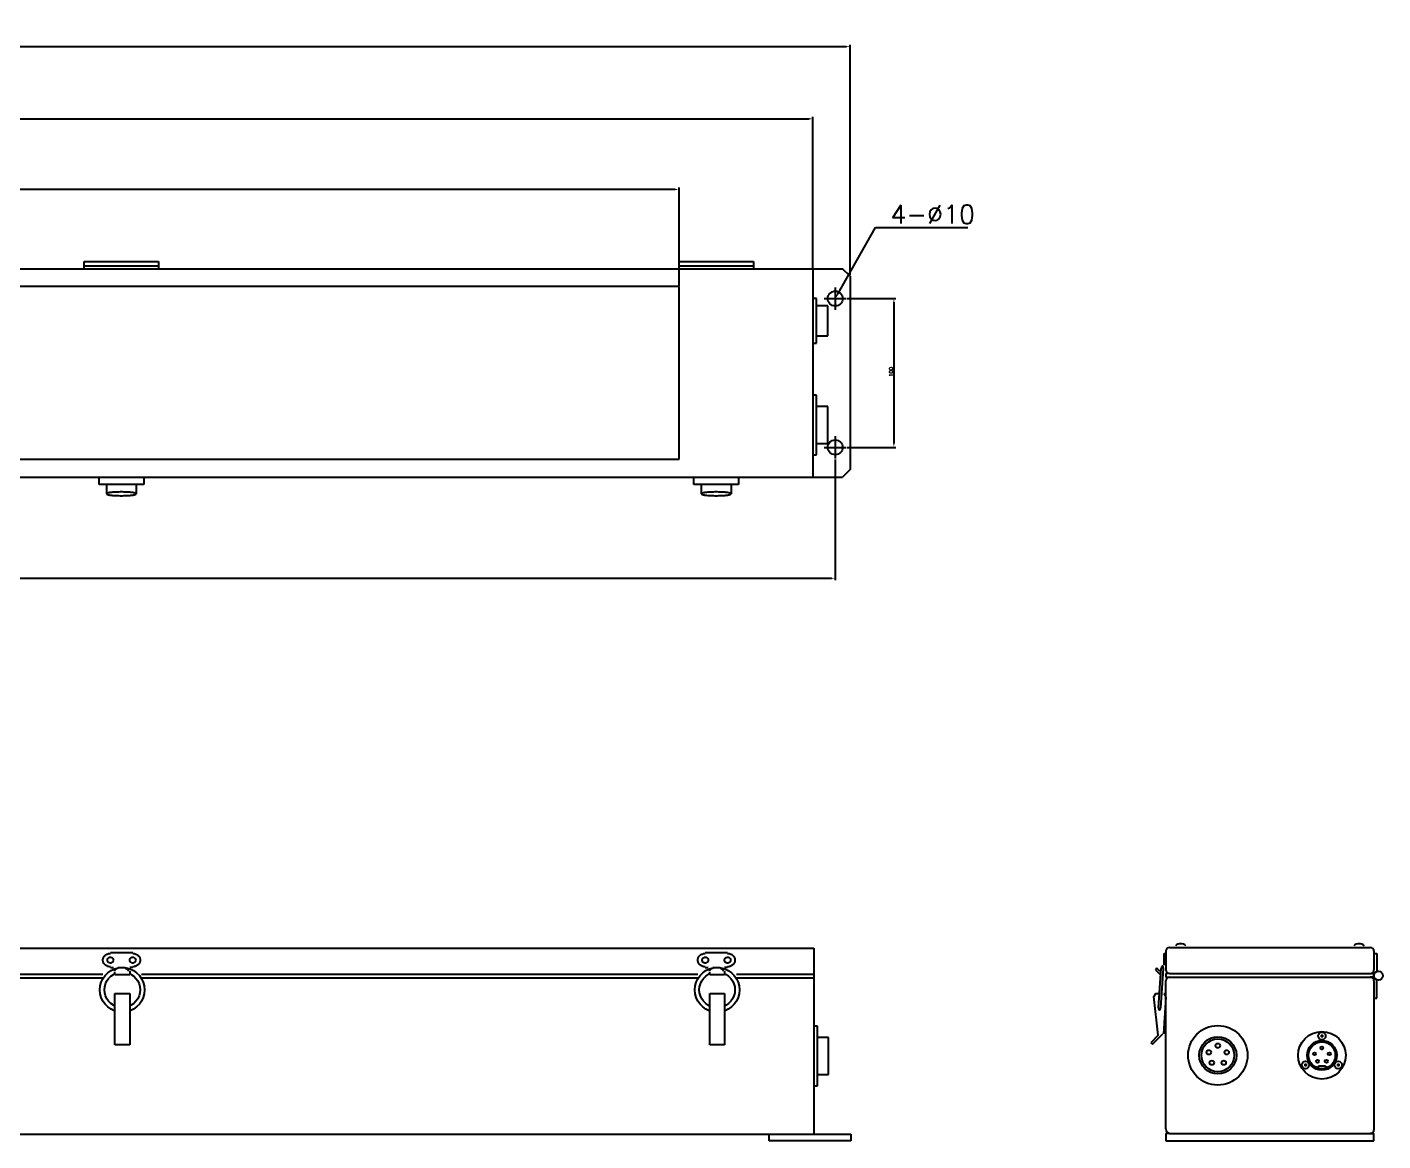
# Model space of a CAD drawing. Extents: x 1306 to 3129, y 1129 to 1911.
# Drawn here: x 2217 to 3129, y 1162 to 1911 of the extents above; entities that cross this region are included whole.
import ezdxf

# ---------------------------------------------------------------- set-up
doc = ezdxf.new("R2010")
doc.units = 0
doc.layers.get('0').update_dxf_attribs({"linetype": 'CONTINUOUS'})
doc.layers.get('DEFPOINTS').update_dxf_attribs({"linetype": 'CONTINUOUS'})
doc.layers.add('ULST', color=7, linetype='CONTINUOUS')
doc.styles.get("Standard").update_dxf_attribs({"font": 'txt', "bigfont": 'extfont2.shx'})
doc.dimstyles.get("Standard").update_dxf_attribs({"dimtxt": 2.5, "dimasz": 2.5, "dimexe": 1.25, "dimexo": 0.625, "dimtad": 1, "dimcen": 2.5, "dimazin": 3, "dimtfac": 1, "dimtmove": 0, "dimatfit": 3})

# ---------------------------------------------------------------- blocks, each defined once
blk = doc.blocks.new('A$C47306A9C')
at = {"layer": 'ULST'}
for p, q in [((650, 129.5), (1355, 129.5)), ((1355, 129.5), (1355, 4.5)), ((877, 121.5), (877.02, 121.89)), ((877.02, 121.11), (877, 121.5)), ((877.02, 121.89), (877.08, 122.28)), ((877.08, 120.72), (877.02, 121.11)), ((877.08, 122.28), (877.17, 122.66)), ((877.17, 120.34), (877.08, 120.72)), ((877.17, 122.66), (877.3, 123.04)), ((877.3, 119.96), (877.17, 120.34)), ((877.3, 123.04), (877.47, 123.4)), ((877.47, 119.6), (877.3, 119.96)), ((877.47, 123.4), (877.67, 123.75)), ((877.67, 119.25), (877.47, 119.6)), ((877.67, 123.75), (877.9, 124.08)), ((877.9, 118.92), (877.67, 119.25)), ((877.9, 124.08), (878.17, 124.39)), ((878.17, 118.61), (877.9, 118.92)), ((878.17, 124.39), (878.46, 124.68)), ((878.46, 118.32), (878.17, 118.61)), ((878.46, 124.68), (878.79, 124.95)), ((878.79, 124.95), (879.13, 125.19)), ((879.13, 125.19), (879.5, 125.4)), ((879.5, 125.4), (879.89, 125.58)), ((879.89, 125.58), (880.29, 125.73)), ((880, 121.5), (880.03, 121.85)), ((880.03, 121.15), (880, 121.5)), ((880.03, 121.85), (880.12, 122.18)), ((880.12, 120.82), (880.03, 121.15)), ((880.12, 122.18), (880.27, 122.5)), ((880.27, 120.5), (880.12, 120.82)), ((880.27, 122.5), (880.47, 122.79)), ((880.47, 120.21), (880.27, 120.5)), ((880.29, 125.73), (880.71, 125.85)), ((880.47, 122.79), (880.71, 123.03)), ((880.71, 119.97), (880.47, 120.21)), ((880.71, 125.85), (881.13, 125.93)), ((880.71, 123.03), (881, 123.23)), ((881, 119.77), (880.71, 119.97)), ((881, 123.23), (881.32, 123.38)), ((881.32, 119.62), (881, 119.77)), ((881.13, 125.93), (881.56, 125.98)), ((881.32, 123.38), (881.65, 123.47)), ((881.65, 119.53), (881.32, 119.62)), ((881.56, 125.98), (882, 126)), ((881.65, 123.47), (882, 123.5)), ((882, 119.5), (881.65, 119.53)), ((882, 126.5), (897, 126.5)), ((882, 123.5), (882.35, 123.47)), ((882.35, 119.53), (882, 119.5)), ((882.35, 123.47), (882.68, 123.38)), ((882.68, 119.62), (882.35, 119.53)), ((882.68, 123.38), (883, 123.23)), ((883, 119.77), (882.68, 119.62)), ((883, 123.23), (883.29, 123.03)), ((883.29, 119.97), (883, 119.77)), ((883.29, 123.03), (883.53, 122.79)), ((883.53, 120.21), (883.29, 119.97)), ((883.53, 122.79), (883.73, 122.5)), ((883.73, 120.5), (883.53, 120.21)), ((883.73, 122.5), (883.88, 122.18)), ((883.88, 120.82), (883.73, 120.5)), ((883.88, 122.18), (883.97, 121.85)), ((883.97, 121.15), (883.88, 120.82)), ((883.97, 121.85), (884, 121.5)), ((884, 121.5), (883.97, 121.15)), ((895, 121.5), (895.03, 121.85)), ((895.03, 121.15), (895, 121.5)), ((895.03, 121.85), (895.12, 122.18)), ((895.12, 120.82), (895.03, 121.15)), ((895.12, 122.18), (895.27, 122.5)), ((895.27, 120.5), (895.12, 120.82)), ((895.27, 122.5), (895.47, 122.79)), ((895.47, 120.21), (895.27, 120.5)), ((895.47, 122.79), (895.71, 123.03)), ((895.71, 119.97), (895.47, 120.21)), ((895.71, 123.03), (896, 123.23)), ((896, 119.77), (895.71, 119.97)), ((896, 123.23), (896.32, 123.38)), ((896.32, 119.62), (896, 119.77)), ((896.32, 123.38), (896.65, 123.47)), ((896.65, 119.53), (896.32, 119.62)), ((896.65, 123.47), (897, 123.5)), ((897, 119.5), (896.65, 119.53)), ((897, 126), (897.44, 125.98)), ((897, 123.5), (897.35, 123.47)), ((897.35, 119.53), (897, 119.5)), ((897.35, 123.47), (897.68, 123.38)), ((897.68, 119.62), (897.35, 119.53)), ((897.44, 125.98), (897.87, 125.93)), ((897.68, 123.38), (898, 123.23)), ((898, 119.77), (897.68, 119.62)), ((897.87, 125.93), (898.29, 125.85)), ((898, 123.23), (898.29, 123.03)), ((898.29, 119.97), (898, 119.77)), ((898.29, 125.85), (898.71, 125.73)), ((898.29, 123.03), (898.53, 122.79)), ((898.53, 120.21), (898.29, 119.97)), ((898.53, 122.79), (898.73, 122.5)), ((898.73, 120.5), (898.53, 120.21)), ((898.71, 125.73), (899.11, 125.58)), ((898.73, 122.5), (898.88, 122.18)), ((898.88, 120.82), (898.73, 120.5)), ((898.88, 122.18), (898.97, 121.85)), ((898.97, 121.15), (898.88, 120.82)), ((898.97, 121.85), (899, 121.5)), ((899, 121.5), (898.97, 121.15)), ((899.11, 125.58), (899.5, 125.4)), ((899.5, 125.4), (899.87, 125.19)), ((899.87, 125.19), (900.21, 124.95)), ((900.21, 124.95), (900.54, 124.68)), ((900.54, 124.68), (900.83, 124.39)), ((900.83, 118.61), (900.54, 118.32)), ((900.83, 124.39), (901.1, 124.08)), ((901.1, 118.92), (900.83, 118.61)), ((901.1, 124.08), (901.33, 123.75)), ((901.33, 119.25), (901.1, 118.92)), ((901.33, 123.75), (901.53, 123.4)), ((901.53, 119.6), (901.33, 119.25)), ((901.53, 123.4), (901.7, 123.04)), ((901.7, 119.96), (901.53, 119.6)), ((901.7, 123.04), (901.83, 122.66)), ((901.83, 120.34), (901.7, 119.96)), ((901.83, 122.66), (901.92, 122.28)), ((901.92, 120.72), (901.83, 120.34)), ((901.92, 122.28), (901.98, 121.89)), ((901.98, 121.11), (901.92, 120.72)), ((901.98, 121.89), (902, 121.5)), ((902, 121.5), (901.98, 121.11)), ((1277, 121.5), (1277.02, 121.89)), ((1277.02, 121.11), (1277, 121.5)), ((1277.02, 121.89), (1277.08, 122.28)), ((1277.08, 120.72), (1277.02, 121.11)), ((1277.08, 122.28), (1277.17, 122.66)), ((1277.17, 120.34), (1277.08, 120.72)), ((1277.17, 122.66), (1277.3, 123.04)), ((1277.3, 119.96), (1277.17, 120.34)), ((1277.3, 123.04), (1277.47, 123.4)), ((1277.47, 119.6), (1277.3, 119.96)), ((1277.47, 123.4), (1277.67, 123.75)), ((1277.67, 119.25), (1277.47, 119.6)), ((1277.67, 123.75), (1277.9, 124.08)), ((1277.9, 118.92), (1277.67, 119.25)), ((1277.9, 124.08), (1278.17, 124.39)), ((1278.17, 118.61), (1277.9, 118.92)), ((1278.17, 124.39), (1278.46, 124.68)), ((1278.46, 118.32), (1278.17, 118.61)), ((1278.46, 124.68), (1278.79, 124.95)), ((1278.79, 124.95), (1279.13, 125.19)), ((1279.13, 125.19), (1279.5, 125.4)), ((1279.5, 125.4), (1279.89, 125.58)), ((1279.89, 125.58), (1280.29, 125.73)), ((1280, 121.5), (1280.03, 121.85)), ((1280.03, 121.15), (1280, 121.5)), ((1280.03, 121.85), (1280.12, 122.18)), ((1280.12, 120.82), (1280.03, 121.15)), ((1280.12, 122.18), (1280.27, 122.5)), ((1280.27, 120.5), (1280.12, 120.82)), ((1280.27, 122.5), (1280.47, 122.79)), ((1280.47, 120.21), (1280.27, 120.5)), ((1280.29, 125.73), (1280.71, 125.85)), ((1280.47, 122.79), (1280.71, 123.03)), ((1280.71, 119.97), (1280.47, 120.21)), ((1280.71, 125.85), (1281.13, 125.93)), ((1280.71, 123.03), (1281, 123.23)), ((1281, 119.77), (1280.71, 119.97)), ((1281, 123.23), (1281.32, 123.38)), ((1281.32, 119.62), (1281, 119.77)), ((1281.13, 125.93), (1281.56, 125.98)), ((1281.32, 123.38), (1281.65, 123.47)), ((1281.65, 119.53), (1281.32, 119.62)), ((1281.56, 125.98), (1282, 126)), ((1281.65, 123.47), (1282, 123.5)), ((1282, 119.5), (1281.65, 119.53)), ((1282, 126.5), (1297, 126.5)), ((1282, 123.5), (1282.35, 123.47)), ((1282.35, 119.53), (1282, 119.5)), ((1282.35, 123.47), (1282.68, 123.38)), ((1282.68, 119.62), (1282.35, 119.53)), ((1282.68, 123.38), (1283, 123.23)), ((1283, 119.77), (1282.68, 119.62)), ((1283, 123.23), (1283.29, 123.03)), ((1283.29, 119.97), (1283, 119.77)), ((1283.29, 123.03), (1283.53, 122.79)), ((1283.53, 120.21), (1283.29, 119.97)), ((1283.53, 122.79), (1283.73, 122.5)), ((1283.73, 120.5), (1283.53, 120.21)), ((1283.73, 122.5), (1283.88, 122.18)), ((1283.88, 120.82), (1283.73, 120.5)), ((1283.88, 122.18), (1283.97, 121.85)), ((1283.97, 121.15), (1283.88, 120.82)), ((1283.97, 121.85), (1284, 121.5)), ((1284, 121.5), (1283.97, 121.15)), ((1295, 121.5), (1295.03, 121.85)), ((1295.03, 121.15), (1295, 121.5)), ((1295.03, 121.85), (1295.12, 122.18)), ((1295.12, 120.82), (1295.03, 121.15)), ((1295.12, 122.18), (1295.27, 122.5)), ((1295.27, 120.5), (1295.12, 120.82)), ((1295.27, 122.5), (1295.47, 122.79)), ((1295.47, 120.21), (1295.27, 120.5)), ((1295.47, 122.79), (1295.71, 123.03)), ((1295.71, 119.97), (1295.47, 120.21)), ((1295.71, 123.03), (1296, 123.23)), ((1296, 119.77), (1295.71, 119.97)), ((1296, 123.23), (1296.32, 123.38)), ((1296.32, 119.62), (1296, 119.77)), ((1296.32, 123.38), (1296.65, 123.47)), ((1296.65, 119.53), (1296.32, 119.62)), ((1296.65, 123.47), (1297, 123.5)), ((1297, 119.5), (1296.65, 119.53)), ((1297, 126), (1297.44, 125.98)), ((1297, 123.5), (1297.35, 123.47)), ((1297.35, 119.53), (1297, 119.5)), ((1297.35, 123.47), (1297.68, 123.38)), ((1297.68, 119.62), (1297.35, 119.53)), ((1297.44, 125.98), (1297.87, 125.93)), ((1297.68, 123.38), (1298, 123.23)), ((1298, 119.77), (1297.68, 119.62)), ((1297.87, 125.93), (1298.29, 125.85)), ((1298, 123.23), (1298.29, 123.03)), ((1298.29, 119.97), (1298, 119.77)), ((1298.29, 125.85), (1298.71, 125.73)), ((1298.29, 123.03), (1298.53, 122.79)), ((1298.53, 120.21), (1298.29, 119.97)), ((1298.53, 122.79), (1298.73, 122.5)), ((1298.73, 120.5), (1298.53, 120.21)), ((1298.71, 125.73), (1299.11, 125.58)), ((1298.73, 122.5), (1298.88, 122.18)), ((1298.88, 120.82), (1298.73, 120.5)), ((1298.88, 122.18), (1298.97, 121.85)), ((1298.97, 121.15), (1298.88, 120.82)), ((1298.97, 121.85), (1299, 121.5)), ((1299, 121.5), (1298.97, 121.15)), ((1299.11, 125.58), (1299.5, 125.4)), ((1299.5, 125.4), (1299.87, 125.19)), ((1299.87, 125.19), (1300.21, 124.95)), ((1300.21, 124.95), (1300.54, 124.68)), ((1300.54, 124.68), (1300.83, 124.39)), ((1300.83, 118.61), (1300.54, 118.32)), ((1300.83, 124.39), (1301.1, 124.08)), ((1301.1, 118.92), (1300.83, 118.61)), ((1301.1, 124.08), (1301.33, 123.75)), ((1301.33, 119.25), (1301.1, 118.92)), ((1301.33, 123.75), (1301.53, 123.4)), ((1301.53, 119.6), (1301.33, 119.25)), ((1301.53, 123.4), (1301.7, 123.04)), ((1301.7, 119.96), (1301.53, 119.6)), ((1301.7, 123.04), (1301.83, 122.66)), ((1301.83, 120.34), (1301.7, 119.96)), ((1301.83, 122.66), (1301.92, 122.28)), ((1301.92, 120.72), (1301.83, 120.34)), ((1301.92, 122.28), (1301.98, 121.89)), ((1301.98, 121.11), (1301.92, 120.72)), ((1301.98, 121.89), (1302, 121.5)), ((1302, 121.5), (1301.98, 121.11)), ((650, 112), (877, 112)), ((650, 109.5), (877, 109.5)), ((877.01, 109), (878.51, 111.14)), ((878.79, 118.05), (878.46, 118.32)), ((878.51, 111.14), (880.36, 112.99)), ((879.13, 117.81), (878.79, 118.05)), ((879.5, 117.6), (879.13, 117.81)), ((879.89, 117.42), (879.5, 117.6)), ((880.29, 117.27), (879.89, 117.42)), ((880.71, 117.15), (880.29, 117.27)), ((880.36, 112.99), (882.5, 114.49)), ((881.13, 117.07), (880.71, 117.15)), ((880.81, 109.21), (882.29, 110.69)), ((881.56, 117.02), (881.13, 117.07)), ((882, 117), (881.56, 117.02)), ((882, 116.5), (884, 116.5)), ((882.29, 110.69), (884, 111.89)), ((882.5, 114.49), (884.87, 115.6)), ((884, 111.89), (884.74, 112.29)), ((884.87, 115.6), (887.4, 116.27)), ((885, 114), (885.03, 114.35)), ((885, 111.5), (885, 113.5)), ((895, 111.5), (885, 111.5)), ((885.03, 114.35), (885.12, 114.68)), ((885.12, 114.68), (885.27, 115)), ((885.27, 115), (885.47, 115.29)), ((885.47, 115.29), (885.71, 115.53)), ((885.71, 115.53), (886, 115.73)), ((886, 115.73), (886.32, 115.88)), ((886.32, 115.88), (886.65, 115.97)), ((886.65, 115.97), (887, 116)), ((887, 116.5), (892, 116.5)), ((887.4, 116.27), (890, 116.5)), ((890, 116.5), (892.6, 116.27)), ((892, 116), (892.35, 115.97)), ((892.35, 115.97), (892.68, 115.88)), ((892.6, 116.27), (895.13, 115.6)), ((892.68, 115.88), (893, 115.73)), ((893, 115.73), (893.29, 115.53)), ((893.29, 115.53), (893.53, 115.29)), ((893.53, 115.29), (893.73, 115)), ((893.73, 115), (893.88, 114.68)), ((893.88, 114.68), (893.97, 114.35)), ((893.97, 114.35), (894, 114)), ((897, 116.5), (895, 116.5)), ((895, 114), (895, 112)), ((895.13, 115.6), (897.5, 114.49)), ((895.26, 112.29), (896, 111.89)), ((896, 111.89), (897.71, 110.69)), ((897.44, 117.02), (897, 117)), ((897.87, 117.07), (897.44, 117.02)), ((897.5, 114.49), (899.64, 112.99)), ((897.71, 110.69), (899.19, 109.21)), ((898.29, 117.15), (897.87, 117.07)), ((898.71, 117.27), (898.29, 117.15)), ((899.11, 117.42), (898.71, 117.27)), ((899.5, 117.6), (899.11, 117.42)), ((899.87, 117.81), (899.5, 117.6)), ((899.64, 112.99), (901.49, 111.14)), ((900.21, 118.05), (899.87, 117.81)), ((900.54, 118.32), (900.21, 118.05)), ((901.49, 111.14), (902.99, 109)), ((903, 112), (1277, 112)), ((903, 109.5), (1277, 109.5)), ((1277.01, 109), (1278.51, 111.14)), ((1278.79, 118.05), (1278.46, 118.32)), ((1278.51, 111.14), (1280.36, 112.99)), ((1279.13, 117.81), (1278.79, 118.05)), ((1279.5, 117.6), (1279.13, 117.81)), ((1279.89, 117.42), (1279.5, 117.6)), ((1280.29, 117.27), (1279.89, 117.42)), ((1280.71, 117.15), (1280.29, 117.27)), ((1280.36, 112.99), (1282.5, 114.49)), ((1281.13, 117.07), (1280.71, 117.15)), ((1280.81, 109.21), (1282.29, 110.69)), ((1281.56, 117.02), (1281.13, 117.07)), ((1282, 117), (1281.56, 117.02)), ((1282, 116.5), (1284, 116.5)), ((1282.29, 110.69), (1284, 111.89)), ((1282.5, 114.49), (1284.87, 115.6)), ((1284, 111.89), (1284.74, 112.29)), ((1284.87, 115.6), (1287.4, 116.27)), ((1285, 114), (1285.03, 114.35)), ((1285, 111.5), (1285, 113.5)), ((1295, 111.5), (1285, 111.5)), ((1285.03, 114.35), (1285.12, 114.68)), ((1285.12, 114.68), (1285.27, 115)), ((1285.27, 115), (1285.47, 115.29)), ((1285.47, 115.29), (1285.71, 115.53)), ((1285.71, 115.53), (1286, 115.73)), ((1286, 115.73), (1286.32, 115.88)), ((1286.32, 115.88), (1286.65, 115.97)), ((1286.65, 115.97), (1287, 116)), ((1287, 116.5), (1292, 116.5)), ((1287.4, 116.27), (1290, 116.5)), ((1290, 116.5), (1292.6, 116.27)), ((1292, 116), (1292.35, 115.97)), ((1292.35, 115.97), (1292.68, 115.88)), ((1292.6, 116.27), (1295.13, 115.6)), ((1292.68, 115.88), (1293, 115.73)), ((1293, 115.73), (1293.29, 115.53)), ((1293.29, 115.53), (1293.53, 115.29)), ((1293.53, 115.29), (1293.73, 115)), ((1293.73, 115), (1293.88, 114.68)), ((1293.88, 114.68), (1293.97, 114.35)), ((1293.97, 114.35), (1294, 114)), ((1297, 116.5), (1295, 116.5)), ((1295, 114), (1295, 112)), ((1295.13, 115.6), (1297.5, 114.49)), ((1295.26, 112.29), (1296, 111.89)), ((1296, 111.89), (1297.71, 110.69)), ((1297.44, 117.02), (1297, 117)), ((1297.87, 117.07), (1297.44, 117.02)), ((1297.5, 114.49), (1299.64, 112.99)), ((1297.71, 110.69), (1299.19, 109.21)), ((1298.29, 117.15), (1297.87, 117.07)), ((1298.71, 117.27), (1298.29, 117.15)), ((1299.11, 117.42), (1298.71, 117.27)), ((1299.5, 117.6), (1299.11, 117.42)), ((1299.87, 117.81), (1299.5, 117.6)), ((1299.64, 112.99), (1301.49, 111.14)), ((1300.21, 118.05), (1299.87, 117.81)), ((1300.54, 118.32), (1300.21, 118.05)), ((1301.49, 111.14), (1302.99, 109)), ((1303, 112), (1355, 112)), ((1303, 109.5), (1355, 109.5)), ((875, 101.5), (875.23, 104.1)), ((875.23, 98.9), (875, 101.5)), ((875.23, 104.1), (875.9, 106.63)), ((875.9, 106.63), (877.01, 109)), ((878, 101.5), (878.18, 103.58)), ((878.18, 99.42), (878, 101.5)), ((878.18, 103.58), (878.72, 105.6)), ((878.72, 105.6), (879.61, 107.5)), ((879.61, 107.5), (880.81, 109.21)), ((899.19, 109.21), (900.39, 107.5)), ((900.39, 107.5), (901.28, 105.6)), ((901.28, 105.6), (901.82, 103.58)), ((901.82, 103.58), (902, 101.5)), ((902, 101.5), (901.82, 99.42)), ((902.99, 109), (904.1, 106.63)), ((904.1, 106.63), (904.77, 104.1)), ((904.77, 104.1), (905, 101.5)), ((905, 101.5), (904.77, 98.9)), ((1275, 101.5), (1275.23, 104.1)), ((1275.23, 98.9), (1275, 101.5)), ((1275.23, 104.1), (1275.9, 106.63)), ((1275.9, 106.63), (1277.01, 109)), ((1278, 101.5), (1278.18, 103.58)), ((1278.18, 99.42), (1278, 101.5)), ((1278.18, 103.58), (1278.72, 105.6)), ((1278.72, 105.6), (1279.61, 107.5)), ((1279.61, 107.5), (1280.81, 109.21)), ((1299.19, 109.21), (1300.39, 107.5)), ((1300.39, 107.5), (1301.28, 105.6)), ((1301.28, 105.6), (1301.82, 103.58)), ((1301.82, 103.58), (1302, 101.5)), ((1302, 101.5), (1301.82, 99.42)), ((1302.99, 109), (1304.1, 106.63)), ((1304.1, 106.63), (1304.77, 104.1)), ((1304.77, 104.1), (1305, 101.5)), ((1305, 101.5), (1304.77, 98.9)), ((875.9, 96.37), (875.23, 98.9)), ((877.01, 94), (875.9, 96.37)), ((878.51, 91.86), (877.01, 94)), ((878.72, 97.4), (878.18, 99.42)), ((880.36, 90.01), (878.51, 91.86)), ((879.61, 95.5), (878.72, 97.4)), ((880.81, 93.79), (879.61, 95.5)), ((882.29, 92.31), (880.81, 93.79)), ((884, 91.11), (882.29, 92.31)), ((885, 99), (895, 99)), ((885, 64.5), (885, 99)), ((895, 99), (895, 64.5)), ((897.71, 92.31), (896, 91.11)), ((899.19, 93.79), (897.71, 92.31)), ((900.39, 95.5), (899.19, 93.79)), ((901.49, 91.86), (899.64, 90.01)), ((901.28, 97.4), (900.39, 95.5)), ((901.82, 99.42), (901.28, 97.4)), ((902.99, 94), (901.49, 91.86)), ((904.1, 96.37), (902.99, 94)), ((904.77, 98.9), (904.1, 96.37)), ((1275.9, 96.37), (1275.23, 98.9)), ((1277.01, 94), (1275.9, 96.37)), ((1278.51, 91.86), (1277.01, 94)), ((1278.72, 97.4), (1278.18, 99.42)), ((1280.36, 90.01), (1278.51, 91.86)), ((1279.61, 95.5), (1278.72, 97.4)), ((1280.81, 93.79), (1279.61, 95.5)), ((1282.29, 92.31), (1280.81, 93.79)), ((1284, 91.11), (1282.29, 92.31)), ((1285, 99), (1295, 99)), ((1285, 64.5), (1285, 99)), ((1295, 99), (1295, 64.5)), ((1297.71, 92.31), (1296, 91.11)), ((1299.19, 93.79), (1297.71, 92.31)), ((1300.39, 95.5), (1299.19, 93.79)), ((1301.49, 91.86), (1299.64, 90.01)), ((1301.28, 97.4), (1300.39, 95.5)), ((1301.82, 99.42), (1301.28, 97.4)), ((1302.99, 94), (1301.49, 91.86)), ((1304.1, 96.37), (1302.99, 94)), ((1304.77, 98.9), (1304.1, 96.37)), ((882.5, 88.51), (880.36, 90.01)), ((884.62, 87.5), (882.5, 88.51)), ((884.74, 90.71), (884, 91.11)), ((896, 91.11), (895.26, 90.71)), ((897.5, 88.51), (895.38, 87.5)), ((899.64, 90.01), (897.5, 88.51)), ((1282.5, 88.51), (1280.36, 90.01)), ((1284.62, 87.5), (1282.5, 88.51)), ((1284.74, 90.71), (1284, 91.11)), ((1296, 91.11), (1295.26, 90.71)), ((1297.5, 88.51), (1295.38, 87.5)), ((1299.64, 90.01), (1297.5, 88.51)), ((1357.5, 77), (1355, 77)), ((1357.5, 37), (1357.5, 77)), ((895, 64.5), (885, 64.5)), ((1295, 64.5), (1285, 64.5)), ((1365, 69.5), (1357.5, 69.5)), ((1365, 44.5), (1365, 69.5)), ((1355, 37), (1357.5, 37)), ((1357.5, 44.5), (1365, 44.5)), ((650, 4.5), (1355, 4.5)), ((1325, 4.5), (1380, 4.5)), ((1325, 0), (1325, 4.5)), ((1380, 0), (1325, 0)), ((1380, 4.5), (1380, 0))]:
    blk.add_line(p, q, dxfattribs=at)
blk = doc.blocks.new('A$C05F8729C')
at = {"layer": 'ULST'}
for p, q in [((12.5, 130), (147.5, 130)), ((9, 118), (9, 126)), ((9, 126), (10, 126)), ((10, 127.5), (10, 115)), ((150, 127.5), (150, 115)), ((150, 126), (152, 126)), ((152, 126), (152, 114)), ((4, 116), (3, 115)), ((3, 115), (6, 112)), ((6, 114), (4, 116)), ((5.1, 89.47), (6.95, 115.96)), ((6.6, 89.37), (8.45, 115.85)), ((6.98, 116.21), (6.95, 115.96)), ((7.04, 116.46), (6.98, 116.21)), ((7.11, 116.69), (7.04, 116.46)), ((7.2, 116.89), (7.11, 116.69)), ((7.3, 117.07), (7.2, 116.89)), ((7.42, 117.2), (7.3, 117.07)), ((7.54, 117.3), (7.42, 117.2)), ((7.67, 117.36), (7.54, 117.3)), ((7.81, 117.38), (7.67, 117.36)), ((7.93, 117.34), (7.81, 117.38)), ((8.06, 117.27), (7.93, 117.34)), ((8.17, 117.15), (8.06, 117.27)), ((8.26, 117), (8.17, 117.15)), ((8.34, 116.81), (8.26, 117)), ((8.4, 116.59), (8.34, 116.81)), ((8.44, 116.36), (8.4, 116.59)), ((8.46, 116.11), (8.44, 116.36)), ((8.45, 115.85), (8.46, 116.11)), ((12.5, 112.5), (10, 112.5)), ((10, 112.5), (10, 110)), ((10, 110), (12.5, 110)), ((12.5, 112.5), (150, 112.5)), ((12.5, 110), (150, 110)), ((147.5, 112.5), (150, 112.5)), ((150, 110), (147.5, 110)), ((150, 112.5), (150, 110)), ((10, 8), (10, 107.5)), ((150, 107.5), (150, 7.5)), ((152, 96), (152, 108)), ((3, 99), (2, 97)), ((5, 71), (2, 97)), ((3, 99), (5, 99)), ((10, 96.5), (8.5, 72)), ((8.93, 98.8), (8.81, 98.9)), ((9.3, 98.43), (8.93, 98.8)), ((9.6, 98), (9.3, 98.43)), ((9.82, 97.53), (9.6, 98)), ((9.95, 97.02), (9.82, 97.53)), ((10, 96.5), (9.95, 97.02)), ((150, 96), (152, 96)), ((5.1, 89.47), (5.1, 89.22)), ((5.1, 89.22), (5.11, 88.97)), ((5.11, 88.97), (5.15, 88.73)), ((5.15, 88.73), (5.21, 88.51)), ((5.21, 88.51), (5.29, 88.33)), ((5.29, 88.33), (5.39, 88.17)), ((5.39, 88.17), (5.5, 88.05)), ((5.5, 88.05), (5.62, 87.98)), ((5.62, 87.98), (5.75, 87.95)), ((5.75, 87.95), (5.88, 87.96)), ((5.88, 87.96), (6.01, 88.02)), ((6.01, 88.02), (6.14, 88.12)), ((6.14, 88.12), (6.25, 88.26)), ((6.25, 88.26), (6.36, 88.43)), ((6.36, 88.43), (6.45, 88.64)), ((6.45, 88.64), (6.52, 88.87)), ((6.52, 88.87), (6.57, 89.11)), ((6.57, 89.11), (6.6, 89.37)), ((9, 81), (9, 79)), ((9, 79), (10, 79)), ((5, 71), (0, 66)), ((0, 66), (1, 65)), ((1, 65), (8, 72)), ((114, 70.5), (116, 70.5)), ((115, 71.5), (115, 69.5)), ((103, 51), (105, 51)), ((104, 52), (104, 50)), ((112, 49.5), (113, 50.5)), ((113, 50.5), (117, 50.5)), ((117, 50.5), (118, 49.5)), ((125, 51), (127, 51)), ((126, 52), (126, 50)), ((10, 5), (10, 0)), ((12.5, 5), (10, 5)), ((10, 0), (150, 0)), ((12.5, 5), (150, 5)), ((150, 5), (147.5, 5)), ((150, 0), (150, 5))]:
    blk.add_line(p, q, dxfattribs=at)
for centre, radius in [((153, 111), 3), ((45, 57.5), 20), ((115, 57.5), 16), ((115, 70.5), 2.5), ((45, 57.5), 12.5), ((45, 57.5), 11), ((45, 64), 1.5), ((115, 57.5), 10), ((115, 57.5), 9), ((39, 59.5), 1.5), ((51, 59.5), 1.5), ((110, 58.5), 1), ((115, 62.5), 1), ((120, 58.5), 1), ((41, 52.5), 1.5), ((49, 52.5), 1.5), ((104, 51), 2.5), ((112, 53.5), 1), ((118, 53.5), 1), ((126, 51), 2.5)]:
    blk.add_circle(centre, radius, dxfattribs=at)
for centre, radius, start, end in [((12.5, 127.5), 2.5, 90, 180), ((20, 127.5), 5, 45, 135), ((140, 127.5), 5, 45, 135), ((147.5, 127.5), 2.5, 0, 90), ((12.5, 115), 2.5, 180, 270), ((12.5, 107.5), 2.5, 90, 180), ((147.5, 115), 2.5, 270, 0), ((147.5, 107.5), 2.5, 0, 90), ((13, 8), 3.04, 180, 270), ((147.5, 7.5), 2.5, 270, 0)]:
    blk.add_arc(centre, radius, start, end, dxfattribs=at)
blk = doc.blocks.new('A$C7E1D7801')
at = {"layer": 'ULST'}
for p, q in [((865, 152.5), (865, 157.5)), ((865, 157.5), (915, 157.5)), ((915, 157.5), (915, 152.5)), ((1265, 152.5), (1265, 157.5)), ((1265, 157.5), (1315, 157.5)), ((1315, 157.5), (1315, 152.5)), ((700, 152.5), (1355, 152.5)), ((865, 154.5), (915, 154.5)), ((1265, 154.5), (1315, 154.5)), ((1355, 152.5), (1375, 152.5)), ((1355, 152.5), (1355, 12.5)), ((1380, 147.5), (1375, 152.5)), ((1380, 147.5), (1380, 17.5)), ((1265, 140.5), (700, 140.5)), ((1265, 24.5), (1265, 140.5)), ((1370, 140), (1370, 125)), ((1357.5, 132.5), (1355, 132.5)), ((1357.5, 102.5), (1357.5, 132.5)), ((1362.5, 132.5), (1377.5, 132.5)), ((1365, 127.5), (1357.5, 127.5)), ((1365, 107.5), (1365, 127.5)), ((1355, 102.5), (1357.5, 102.5)), ((1357.5, 107.5), (1365, 107.5)), ((1357.5, 67.5), (1355, 67.5)), ((1357.5, 27.5), (1357.5, 67.5)), ((1365, 60), (1357.5, 60)), ((1365, 35), (1365, 60)), ((1370, 40), (1370, 25)), ((1355, 27.5), (1357.5, 27.5)), ((1357.5, 35), (1365, 35)), ((1362.5, 32.5), (1377.5, 32.5)), ((700, 24.5), (1265, 24.5)), ((700, 12.5), (1355, 12.5)), ((875, 12.5), (905, 12.5)), ((875, 7.5), (875, 12.5)), ((905, 12.5), (905, 7.5)), ((1275, 12.5), (1305, 12.5)), ((1275, 7.5), (1275, 12.5)), ((1305, 12.5), (1305, 7.5)), ((1355, 12.5), (1375, 12.5)), ((1380, 17.5), (1375, 12.5)), ((905, 7.5), (875, 7.5)), ((880, 7.5), (880, 1.25)), ((880.04, 1.36), (880, 1.25)), ((880, 1.25), (880.04, 1.14)), ((880.15, 1.47), (880.04, 1.36)), ((880.04, 1.14), (880.15, 1.03)), ((880.34, 1.57), (880.15, 1.47)), ((880.15, 1.03), (880.34, 0.93)), ((880.6, 1.68), (880.34, 1.57)), ((880.34, 0.93), (880.6, 0.82)), ((880.94, 1.78), (880.6, 1.68)), ((880.6, 0.82), (880.94, 0.72)), ((881.34, 1.87), (880.94, 1.78)), ((880.94, 0.72), (881.34, 0.62)), ((881.81, 1.97), (881.34, 1.87)), ((881.34, 0.62), (881.81, 0.53)), ((882.34, 2.05), (881.81, 1.97)), ((881.81, 0.53), (882.34, 0.45)), ((882.93, 2.13), (882.34, 2.05)), ((882.34, 0.45), (882.93, 0.37)), ((883.57, 2.21), (882.93, 2.13)), ((882.93, 0.37), (883.57, 0.29)), ((884.26, 2.27), (883.57, 2.21)), ((883.57, 0.29), (884.26, 0.23)), ((885, 2.33), (884.26, 2.27)), ((884.26, 0.23), (885, 0.17)), ((885.77, 2.38), (885, 2.33)), ((885, 0.17), (885.77, 0.12)), ((886.58, 2.42), (885.77, 2.38)), ((885.77, 0.12), (886.58, 0.08)), ((887.41, 2.46), (886.58, 2.42)), ((886.58, 0.08), (887.41, 0.04)), ((888.26, 2.48), (887.41, 2.46)), ((887.41, 0.04), (888.26, 0.02)), ((889.13, 2.5), (888.26, 2.48)), ((888.26, 0.02), (889.13, 0)), ((890, 2.5), (889.13, 2.5)), ((889.13, 0), (890, 0)), ((890.87, 2.5), (890, 2.5)), ((890, 0), (890.87, 0)), ((891.74, 2.48), (890.87, 2.5)), ((890.87, 0), (891.74, 0.02)), ((892.59, 2.46), (891.74, 2.48)), ((891.74, 0.02), (892.59, 0.04)), ((893.42, 2.42), (892.59, 2.46)), ((892.59, 0.04), (893.42, 0.08)), ((894.23, 2.38), (893.42, 2.42)), ((893.42, 0.08), (894.23, 0.12)), ((895, 2.33), (894.23, 2.38)), ((894.23, 0.12), (895, 0.17)), ((895.74, 2.27), (895, 2.33)), ((895, 0.17), (895.74, 0.23)), ((896.43, 2.21), (895.74, 2.27)), ((895.74, 0.23), (896.43, 0.29)), ((897.07, 2.13), (896.43, 2.21)), ((896.43, 0.29), (897.07, 0.37)), ((897.66, 2.05), (897.07, 2.13)), ((897.07, 0.37), (897.66, 0.45)), ((898.19, 1.97), (897.66, 2.05)), ((897.66, 0.45), (898.19, 0.53)), ((898.66, 1.87), (898.19, 1.97)), ((898.19, 0.53), (898.66, 0.62)), ((899.06, 1.78), (898.66, 1.87)), ((898.66, 0.62), (899.06, 0.72)), ((899.4, 1.68), (899.06, 1.78)), ((899.06, 0.72), (899.4, 0.82)), ((899.66, 1.57), (899.4, 1.68)), ((899.4, 0.82), (899.66, 0.93)), ((899.85, 1.47), (899.66, 1.57)), ((899.66, 0.93), (899.85, 1.03)), ((899.96, 1.36), (899.85, 1.47)), ((899.85, 1.03), (899.96, 1.14)), ((900, 1.25), (899.96, 1.36)), ((899.96, 1.14), (900, 1.25)), ((900, 7.5), (900, 1.25)), ((1305, 7.5), (1275, 7.5)), ((1280, 7.5), (1280, 1.25)), ((1280.04, 1.36), (1280, 1.25)), ((1280, 1.25), (1280.04, 1.14)), ((1280.15, 1.47), (1280.04, 1.36)), ((1280.04, 1.14), (1280.15, 1.03)), ((1280.34, 1.57), (1280.15, 1.47)), ((1280.15, 1.03), (1280.34, 0.93)), ((1280.6, 1.68), (1280.34, 1.57)), ((1280.34, 0.93), (1280.6, 0.82)), ((1280.94, 1.78), (1280.6, 1.68)), ((1280.6, 0.82), (1280.94, 0.72)), ((1281.34, 1.87), (1280.94, 1.78)), ((1280.94, 0.72), (1281.34, 0.62)), ((1281.81, 1.97), (1281.34, 1.87)), ((1281.34, 0.62), (1281.81, 0.53)), ((1282.34, 2.05), (1281.81, 1.97)), ((1281.81, 0.53), (1282.34, 0.45)), ((1282.93, 2.13), (1282.34, 2.05)), ((1282.34, 0.45), (1282.93, 0.37)), ((1283.57, 2.21), (1282.93, 2.13)), ((1282.93, 0.37), (1283.57, 0.29)), ((1284.26, 2.27), (1283.57, 2.21)), ((1283.57, 0.29), (1284.26, 0.23)), ((1285, 2.33), (1284.26, 2.27)), ((1284.26, 0.23), (1285, 0.17)), ((1285.77, 2.38), (1285, 2.33)), ((1285, 0.17), (1285.77, 0.12)), ((1286.58, 2.42), (1285.77, 2.38)), ((1285.77, 0.12), (1286.58, 0.08)), ((1287.41, 2.46), (1286.58, 2.42)), ((1286.58, 0.08), (1287.41, 0.04)), ((1288.26, 2.48), (1287.41, 2.46)), ((1287.41, 0.04), (1288.26, 0.02)), ((1289.13, 2.5), (1288.26, 2.48)), ((1288.26, 0.02), (1289.13, 0)), ((1290, 2.5), (1289.13, 2.5)), ((1289.13, 0), (1290, 0)), ((1290.87, 2.5), (1290, 2.5)), ((1290, 0), (1290.87, 0)), ((1291.74, 2.48), (1290.87, 2.5)), ((1290.87, 0), (1291.74, 0.02)), ((1292.59, 2.46), (1291.74, 2.48)), ((1291.74, 0.02), (1292.59, 0.04)), ((1293.42, 2.42), (1292.59, 2.46)), ((1292.59, 0.04), (1293.42, 0.08)), ((1294.23, 2.38), (1293.42, 2.42)), ((1293.42, 0.08), (1294.23, 0.12)), ((1295, 2.33), (1294.23, 2.38)), ((1294.23, 0.12), (1295, 0.17)), ((1295.74, 2.27), (1295, 2.33)), ((1295, 0.17), (1295.74, 0.23)), ((1296.43, 2.21), (1295.74, 2.27)), ((1295.74, 0.23), (1296.43, 0.29)), ((1297.07, 2.13), (1296.43, 2.21)), ((1296.43, 0.29), (1297.07, 0.37)), ((1297.66, 2.05), (1297.07, 2.13)), ((1297.07, 0.37), (1297.66, 0.45)), ((1298.19, 1.97), (1297.66, 2.05)), ((1297.66, 0.45), (1298.19, 0.53)), ((1298.66, 1.87), (1298.19, 1.97)), ((1298.19, 0.53), (1298.66, 0.62)), ((1299.06, 1.78), (1298.66, 1.87)), ((1298.66, 0.62), (1299.06, 0.72)), ((1299.4, 1.68), (1299.06, 1.78)), ((1299.06, 0.72), (1299.4, 0.82)), ((1299.66, 1.57), (1299.4, 1.68)), ((1299.4, 0.82), (1299.66, 0.93)), ((1299.85, 1.47), (1299.66, 1.57)), ((1299.66, 0.93), (1299.85, 1.03)), ((1299.96, 1.36), (1299.85, 1.47)), ((1299.85, 1.03), (1299.96, 1.14)), ((1300, 1.25), (1299.96, 1.36)), ((1299.96, 1.14), (1300, 1.25)), ((1300, 7.5), (1300, 1.25))]:
    blk.add_line(p, q, dxfattribs=at)
for centre in [(1370, 132.5), (1370, 32.5)]:
    blk.add_circle(centre, 5, dxfattribs=at)
blk = doc.blocks.new('*U19')
at = {"color": 0}
blk.add_text('L1', height=12.5, dxfattribs=at).set_placement((2072.49, 1898))
blk = doc.blocks.new('*D9')
at = {"color": 0}
for p, q in [((1390.82, 1743.69), (1390.82, 1898.63)), ((1393.32, 1897.38), (2768.32, 1897.38)), ((2770.82, 1743.69), (2770.82, 1898.63))]:
    blk.add_line(p, q, dxfattribs=at)
for points in [[(1393.32, 1897.8), (1393.32, 1896.96), (1390.82, 1897.38)], [(2768.32, 1897.8), (2768.32, 1896.96), (2770.82, 1897.38)]]:
    blk.add_solid(points, dxfattribs=at)
at = {"layer": 'DEFPOINTS', "color": 0}
for p in [(2770.82, 1897.38), (1390.82, 1743.07), (2770.82, 1743.07)]:
    blk.add_point(p, dxfattribs=at)
blk.add_blockref('*U19', (0, 0))
blk = doc.blocks.new('*U18')
at = {"color": 0}
blk.add_text('L3', height=12.5, dxfattribs=at).set_placement((2070.41, 1849.51))
blk = doc.blocks.new('*D10')
at = {"color": 0}
for p, q in [((1415.82, 1748.69), (1415.82, 1850.13)), ((1418.32, 1848.88), (2743.32, 1848.88)), ((2745.82, 1748.69), (2745.82, 1850.13))]:
    blk.add_line(p, q, dxfattribs=at)
for points in [[(1418.32, 1849.3), (1418.32, 1848.46), (1415.82, 1848.88)], [(2743.32, 1849.3), (2743.32, 1848.46), (2745.82, 1848.88)]]:
    blk.add_solid(points, dxfattribs=at)
at = {"layer": 'DEFPOINTS', "color": 0}
for p in [(2745.82, 1848.88), (1415.82, 1748.07), (2745.82, 1748.07)]:
    blk.add_point(p, dxfattribs=at)
blk.add_blockref('*U18', (0, 0))
blk = doc.blocks.new('*U17')
at = {"color": 0}
blk.add_text('L4', height=12.5, dxfattribs=at).set_placement((2070.41, 1802))
blk = doc.blocks.new('*D11')
at = {"color": 0}
for p, q in [((1505.82, 1736.69), (1505.82, 1802.62)), ((2653.32, 1801.37), (1508.32, 1801.37)), ((2655.82, 1736.69), (2655.82, 1802.62))]:
    blk.add_line(p, q, dxfattribs=at)
for points in [[(1508.32, 1801.79), (1508.32, 1800.96), (1505.82, 1801.37)], [(2653.32, 1801.79), (2653.32, 1800.96), (2655.82, 1801.37)]]:
    blk.add_solid(points, dxfattribs=at)
at = {"layer": 'DEFPOINTS', "color": 0}
for p in [(1505.82, 1801.37), (1505.82, 1736.07), (2655.82, 1736.07)]:
    blk.add_point(p, dxfattribs=at)
blk.add_blockref('*U17', (0, 0))
blk = doc.blocks.new('*U16')
at = {"color": 0}
blk.add_text('L2', height=12.5, dxfattribs=at).set_placement((2070.41, 1540.68))
blk = doc.blocks.new('*D12')
at = {"color": 0}
for p, q in [((1400.82, 1619.94), (1400.82, 1538.81)), ((2760.82, 1619.94), (2760.82, 1538.81)), ((1403.32, 1540.06), (2758.32, 1540.06))]:
    blk.add_line(p, q, dxfattribs=at)
for points in [[(1403.32, 1540.47), (1403.32, 1539.64), (1400.82, 1540.06)], [(2758.32, 1540.47), (2758.32, 1539.64), (2760.82, 1540.06)]]:
    blk.add_solid(points, dxfattribs=at)
at = {"layer": 'DEFPOINTS', "color": 0}
for p in [(1400.82, 1620.57), (2760.82, 1620.57), (2760.82, 1540.06)]:
    blk.add_point(p, dxfattribs=at)
blk.add_blockref('*U16', (0, 0))
blk = doc.blocks.new('*U14')
at = {"linetype": 'BYBLOCK'}
blk.add_line((2788.02, 1775.93), (2796.02, 1775.93), dxfattribs=at)
for points in [[(2762.8, 1731.54), (2788.02, 1775.93)], [(2796.02, 1775.93), (2850.11, 1775.93)]]:
    blk.add_lwpolyline(points, dxfattribs=at)
blk.add_solid([(2763.38, 1731.21), (2760.82, 1728.07), (2762.22, 1731.87)])
blk.add_text('4-∅10', height=12.5).set_placement((2798.02, 1778.43))
blk = doc.blocks.new('*U15')
at = {"color": 0}
blk.add_text('100', height=2.5, rotation=90, dxfattribs=at).set_placement((2799.67, 1675.57))
blk = doc.blocks.new('*D13')
at = {"color": 0}
for p, q in [((2768.95, 1728.07), (2801.55, 1728.07)), ((2800.3, 1725.57), (2800.3, 1630.57)), ((2768.95, 1628.07), (2801.55, 1628.07))]:
    blk.add_line(p, q, dxfattribs=at)
for points in [[(2799.88, 1725.57), (2800.71, 1725.57), (2800.3, 1728.07)], [(2799.88, 1630.57), (2800.71, 1630.57), (2800.3, 1628.07)]]:
    blk.add_solid(points, dxfattribs=at)
at = {"layer": 'DEFPOINTS', "color": 0}
for p in [(2768.32, 1728.07), (2768.32, 1628.07), (2800.3, 1628.07)]:
    blk.add_point(p, dxfattribs=at)
blk.add_blockref('*U15', (0, 0))

msp = doc.modelspace()

# ---------------------------------------------------------------- block references
for name, p in [('*U14', (0, 0)), ('A$C05F8729C', (2973.134, 1161.919)), ('A$C47306A9C', (1391.45, 1161.919))]:
    msp.add_blockref(name, p)
at = {"layer": 'ULST'}
msp.add_blockref('A$C7E1D7801', (1390.825, 1595.566), dxfattribs=at)

# ---------------------------------------------------------------- dimensions: what is measured, and where the dimension line sits
for base, p1, p2, text, picture, middle in [((2770.825, 1897.38), (1390.825, 1743.066), (2770.825, 1743.066), 'L1', '*D9', (2080.825, 1904.255)), ((2745.825, 1848.881), (1415.825, 1748.066), (2745.825, 1748.066), 'L3', '*D10', (2080.825, 1855.756)), ((1505.825, 1801.372), (2655.825, 1736.066), (1505.825, 1736.066), 'L4', '*D11', (2080.825, 1808.247)), ((2760.825, 1540.058), (1400.825, 1620.566), (2760.825, 1620.566), 'L2', '*D12', (2080.825, 1546.933))]:
    dim = msp.add_linear_dim(base=base, p1=p1, p2=p2, text=text, dimstyle='Standard', override={"dimtxt": 12.5})
    dim.commit()
    dim.dimension.update_dxf_attribs({"geometry": picture, "text_midpoint": middle})
dim = msp.add_linear_dim(base=(2800.297, 1628.066), p1=(2768.325, 1728.066), p2=(2768.325, 1628.066), angle=90, dimstyle='Standard')
dim.commit()
dim.dimension.update_dxf_attribs({"geometry": '*D13', "text_midpoint": (2798.422, 1678.066)})

doc.saveas('drawing.dxf')
